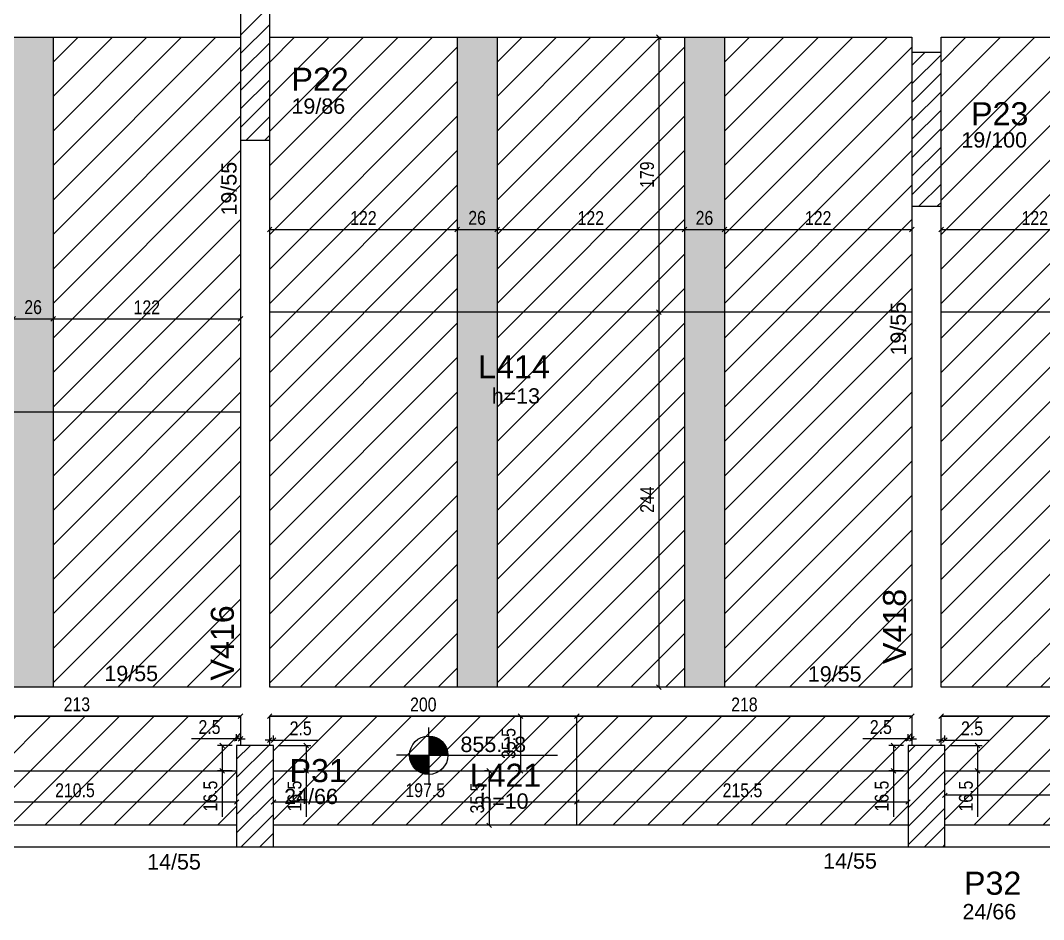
# Model space of a CAD drawing. Header units: millimetres. Extents: x 2358 to 5871, y 1438 to 2637.
# Drawn here: x 4016 to 4682, y 1439 to 2024 of the extents above; entities that cross this region are included whole.
import ezdxf

# ---------------------------------------------------------------- set-up
doc = ezdxf.new("R2010")
doc.units = ezdxf.units.MM
for name, color, linetype in [('3', 3, 'Continuous'), ('4', 4, 'Continuous'), ('7', 7, 'Continuous'), ('9', 9, 'Continuous'), ('Painéis', 200, 'Continuous')]:
    doc.layers.add(name, color=color, linetype=linetype)
doc.layers.add('Hachura', color=251, linetype='Continuous', lineweight=9)
doc.layers.add('REAPROVEITAMENTO', color=251, linetype='Continuous', lineweight=9)
doc.styles.add('COTA TECNICA-50', font='techl___.ttf', dxfattribs={"height": 9})
doc.styles.get("Standard").update_dxf_attribs({"font": 'arial.ttf'})
doc.dimstyles.new('COTA PAINEL-50', dxfattribs={"dimtxt": 9, "dimasz": 3, "dimexe": 3, "dimexo": 3, "dimgap": 3, "dimtad": 1, "dimdec": 1, "dimzin": 12, "dimdsep": 46, "dimtxsty": 'COTA TECNICA-50', "dimblk1": 'OBLIQUE', "dimblk2": 'OBLIQUE', "dimsah": 1, "dimcen": 0.9, "dimclrd": 4, "dimclre": 4, "dimclrt": 240, "dimadec": 1, "dimazin": 3, "dimtfac": 1, "dimtdec": 1, "dimtmove": 0, "dimatfit": 3, "dimfxl": 1, "dimtolj": 1, "dimtzin": 12, "dimarcsym": 0})

# ---------------------------------------------------------------- blocks, each defined once
blk = doc.blocks.new('_Oblique')
at = {"color": 0, "linetype": 'ByBlock', "lineweight": -2}
blk.add_line((-0.5, -0.5), (0.5, 0.5), dxfattribs=at)
blk = doc.blocks.new('*D121')
at = {"layer": 'Defpoints', "color": 0, "transparency": 16777216}
for p in [(4011.48, 1829.76), (4037.48, 1829.76), (4037.48, 1829.76)]:
    blk.add_point(p, dxfattribs=at)
at = {"layer": 'Painéis', "color": 4, "lineweight": -2, "transparency": 16777216}
blk.add_line((4011.48, 1829.76), (4037.48, 1829.76), dxfattribs=at)
at = {"layer": 'Painéis', "color": 4, "lineweight": -2, "transparency": 16777216, "xscale": 3, "yscale": 3, "zscale": 3, "rotation": 180}
blk.add_blockref('_Oblique', (4011.48, 1829.76), dxfattribs=at)
at = {"layer": 'Painéis', "color": 4, "lineweight": -2, "transparency": 16777216, "xscale": 3, "yscale": 3, "zscale": 3}
blk.add_blockref('_Oblique', (4037.48, 1829.76), dxfattribs=at)
at = {"layer": 'Painéis', "color": 240, "transparency": 16777216, "insert": (4024.48, 1837.35), "char_height": 9, "attachment_point": 5, "style": 'COTA TECNICA-50'}
blk.add_mtext('\\A1;26', dxfattribs=at)
blk = doc.blocks.new('*D122')
at = {"layer": 'Defpoints', "color": 0, "transparency": 16777216}
for p in [(4037.48, 1829.76), (4159.47, 1829.76), (4159.47, 1829.76)]:
    blk.add_point(p, dxfattribs=at)
at = {"layer": 'Painéis', "color": 4, "lineweight": -2, "transparency": 16777216}
blk.add_line((4037.48, 1829.76), (4159.47, 1829.76), dxfattribs=at)
at = {"layer": 'Painéis', "color": 4, "lineweight": -2, "transparency": 16777216, "xscale": 3, "yscale": 3, "zscale": 3, "rotation": 180}
blk.add_blockref('_Oblique', (4037.48, 1829.76), dxfattribs=at)
at = {"layer": 'Painéis', "color": 4, "lineweight": -2, "transparency": 16777216, "xscale": 3, "yscale": 3, "zscale": 3}
blk.add_blockref('_Oblique', (4159.47, 1829.76), dxfattribs=at)
at = {"layer": 'Painéis', "color": 240, "transparency": 16777216, "insert": (4098.48, 1837.31), "char_height": 9, "attachment_point": 5, "style": 'COTA TECNICA-50'}
blk.add_mtext('\\A1;122', dxfattribs=at)
blk = doc.blocks.new('*D125')
at = {"layer": 'Defpoints', "color": 0, "transparency": 16777216}
for p in [(4178.47, 1887.87), (4300.48, 1887.87), (4300.48, 1887.87)]:
    blk.add_point(p, dxfattribs=at)
at = {"layer": 'Painéis', "color": 4, "lineweight": -2, "transparency": 16777216}
blk.add_line((4178.47, 1887.87), (4300.48, 1887.87), dxfattribs=at)
at = {"layer": 'Painéis', "color": 4, "lineweight": -2, "transparency": 16777216, "xscale": 3, "yscale": 3, "zscale": 3, "rotation": 180}
blk.add_blockref('_Oblique', (4178.47, 1887.87), dxfattribs=at)
at = {"layer": 'Painéis', "color": 4, "lineweight": -2, "transparency": 16777216, "xscale": 3, "yscale": 3, "zscale": 3}
blk.add_blockref('_Oblique', (4300.48, 1887.87), dxfattribs=at)
at = {"layer": 'Painéis', "color": 240, "transparency": 16777216, "insert": (4239.48, 1895.42), "char_height": 9, "attachment_point": 5, "style": 'COTA TECNICA-50'}
blk.add_mtext('\\A1;122', dxfattribs=at)
blk = doc.blocks.new('*D126')
at = {"layer": 'Defpoints', "color": 0, "transparency": 16777216}
for p in [(4300.48, 1887.87), (4326.48, 1887.87), (4326.48, 1887.87)]:
    blk.add_point(p, dxfattribs=at)
at = {"layer": 'Painéis', "color": 4, "lineweight": -2, "transparency": 16777216}
blk.add_line((4300.48, 1887.87), (4326.48, 1887.87), dxfattribs=at)
at = {"layer": 'Painéis', "color": 4, "lineweight": -2, "transparency": 16777216, "xscale": 3, "yscale": 3, "zscale": 3, "rotation": 180}
blk.add_blockref('_Oblique', (4300.48, 1887.87), dxfattribs=at)
at = {"layer": 'Painéis', "color": 4, "lineweight": -2, "transparency": 16777216, "xscale": 3, "yscale": 3, "zscale": 3}
blk.add_blockref('_Oblique', (4326.48, 1887.87), dxfattribs=at)
at = {"layer": 'Painéis', "color": 240, "transparency": 16777216, "insert": (4313.48, 1895.46), "char_height": 9, "attachment_point": 5, "style": 'COTA TECNICA-50'}
blk.add_mtext('\\A1;26', dxfattribs=at)
blk = doc.blocks.new('*D127')
at = {"layer": 'Defpoints', "color": 0, "transparency": 16777216}
for p in [(4326.48, 1887.87), (4448.48, 1887.87), (4448.48, 1887.87)]:
    blk.add_point(p, dxfattribs=at)
at = {"layer": 'Painéis', "color": 4, "lineweight": -2, "transparency": 16777216}
blk.add_line((4326.48, 1887.87), (4448.48, 1887.87), dxfattribs=at)
at = {"layer": 'Painéis', "color": 4, "lineweight": -2, "transparency": 16777216, "xscale": 3, "yscale": 3, "zscale": 3, "rotation": 180}
blk.add_blockref('_Oblique', (4326.48, 1887.87), dxfattribs=at)
at = {"layer": 'Painéis', "color": 4, "lineweight": -2, "transparency": 16777216, "xscale": 3, "yscale": 3, "zscale": 3}
blk.add_blockref('_Oblique', (4448.48, 1887.87), dxfattribs=at)
at = {"layer": 'Painéis', "color": 240, "transparency": 16777216, "insert": (4387.48, 1895.42), "char_height": 9, "attachment_point": 5, "style": 'COTA TECNICA-50'}
blk.add_mtext('\\A1;122', dxfattribs=at)
blk = doc.blocks.new('*D128')
at = {"layer": 'Defpoints', "color": 0, "transparency": 16777216}
for p in [(4448.48, 1887.87), (4474.48, 1887.87), (4474.48, 1887.87)]:
    blk.add_point(p, dxfattribs=at)
at = {"layer": 'Painéis', "color": 4, "lineweight": -2, "transparency": 16777216}
blk.add_line((4448.48, 1887.87), (4474.48, 1887.87), dxfattribs=at)
at = {"layer": 'Painéis', "color": 4, "lineweight": -2, "transparency": 16777216, "xscale": 3, "yscale": 3, "zscale": 3, "rotation": 180}
blk.add_blockref('_Oblique', (4448.48, 1887.87), dxfattribs=at)
at = {"layer": 'Painéis', "color": 4, "lineweight": -2, "transparency": 16777216, "xscale": 3, "yscale": 3, "zscale": 3}
blk.add_blockref('_Oblique', (4474.48, 1887.87), dxfattribs=at)
at = {"layer": 'Painéis', "color": 240, "transparency": 16777216, "insert": (4461.48, 1895.46), "char_height": 9, "attachment_point": 5, "style": 'COTA TECNICA-50'}
blk.add_mtext('\\A1;26', dxfattribs=at)
blk = doc.blocks.new('*D129')
at = {"layer": 'Defpoints', "color": 0, "transparency": 16777216}
for p in [(4474.48, 1887.87), (4596.47, 1887.87), (4596.47, 1887.87)]:
    blk.add_point(p, dxfattribs=at)
at = {"layer": 'Painéis', "color": 4, "lineweight": -2, "transparency": 16777216}
blk.add_line((4474.48, 1887.87), (4596.47, 1887.87), dxfattribs=at)
at = {"layer": 'Painéis', "color": 4, "lineweight": -2, "transparency": 16777216, "xscale": 3, "yscale": 3, "zscale": 3, "rotation": 180}
blk.add_blockref('_Oblique', (4474.48, 1887.87), dxfattribs=at)
at = {"layer": 'Painéis', "color": 4, "lineweight": -2, "transparency": 16777216, "xscale": 3, "yscale": 3, "zscale": 3}
blk.add_blockref('_Oblique', (4596.47, 1887.87), dxfattribs=at)
at = {"layer": 'Painéis', "color": 240, "transparency": 16777216, "insert": (4535.48, 1895.42), "char_height": 9, "attachment_point": 5, "style": 'COTA TECNICA-50'}
blk.add_mtext('\\A1;122', dxfattribs=at)
blk = doc.blocks.new('*D130')
at = {"layer": 'Defpoints', "color": 0, "transparency": 16777216}
for p in [(4431.73, 2013.12), (4431.73, 1834.12), (4431.73, 1834.12)]:
    blk.add_point(p, dxfattribs=at)
at = {"layer": 'Painéis', "color": 4, "lineweight": -2, "transparency": 16777216}
blk.add_line((4431.73, 2013.12), (4431.73, 1834.12), dxfattribs=at)
at = {"layer": 'Painéis', "color": 4, "lineweight": -2, "transparency": 16777216, "xscale": 3, "yscale": 3, "zscale": 3}
for p, rotation in [((4431.73, 2013.12), 90), ((4431.73, 1834.12), 270)]:
    blk.add_blockref('_Oblique', p, dxfattribs=dict(at, rotation=rotation))
at = {"layer": 'Painéis', "color": 240, "transparency": 16777216, "insert": (4424.14, 1923.62), "char_height": 9, "attachment_point": 5, "rotation": 90, "style": 'COTA TECNICA-50'}
blk.add_mtext('\\A1;179', dxfattribs=at)
blk = doc.blocks.new('*D131')
at = {"layer": 'Defpoints', "color": 0, "transparency": 16777216}
for p in [(4431.73, 1834.12), (4431.73, 1590.12), (4431.73, 1590.12)]:
    blk.add_point(p, dxfattribs=at)
at = {"layer": 'Painéis', "color": 4, "lineweight": -2, "transparency": 16777216}
blk.add_line((4431.73, 1834.12), (4431.73, 1590.12), dxfattribs=at)
at = {"layer": 'Painéis', "color": 4, "lineweight": -2, "transparency": 16777216, "xscale": 3, "yscale": 3, "zscale": 3}
for p, rotation in [((4431.73, 1834.12), 90), ((4431.73, 1590.12), 270)]:
    blk.add_blockref('_Oblique', p, dxfattribs=dict(at, rotation=rotation))
at = {"layer": 'Painéis', "color": 240, "transparency": 16777216, "insert": (4424.16, 1712.12), "char_height": 9, "attachment_point": 5, "rotation": 90, "style": 'COTA TECNICA-50'}
blk.add_mtext('\\A1;244', dxfattribs=at)
blk = doc.blocks.new('*D132')
at = {"layer": 'Defpoints', "color": 0, "transparency": 16777216}
for p in [(4615.47, 1887.87), (4737.48, 1887.87), (4737.48, 1887.87)]:
    blk.add_point(p, dxfattribs=at)
at = {"layer": 'Painéis', "color": 4, "lineweight": -2, "transparency": 16777216}
blk.add_line((4615.47, 1887.87), (4737.48, 1887.87), dxfattribs=at)
at = {"layer": 'Painéis', "color": 4, "lineweight": -2, "transparency": 16777216, "xscale": 3, "yscale": 3, "zscale": 3, "rotation": 180}
blk.add_blockref('_Oblique', (4615.47, 1887.87), dxfattribs=at)
at = {"layer": 'Painéis', "color": 4, "lineweight": -2, "transparency": 16777216, "xscale": 3, "yscale": 3, "zscale": 3}
blk.add_blockref('_Oblique', (4737.48, 1887.87), dxfattribs=at)
at = {"layer": 'Painéis', "color": 240, "transparency": 16777216, "insert": (4676.48, 1895.42), "char_height": 9, "attachment_point": 5, "style": 'COTA TECNICA-50'}
blk.add_mtext('\\A1;122', dxfattribs=at)
blk = doc.blocks.new('*D67')
at = {"layer": 'Defpoints', "color": 0, "transparency": 16777216}
for p in [(3946.47, 1515.28), (3946.47, 1515.28), (4156.97, 1515.28)]:
    blk.add_point(p, dxfattribs=at)
at = {"layer": 'Painéis', "color": 4, "lineweight": -2, "transparency": 16777216}
blk.add_line((4156.97, 1515.28), (3946.47, 1515.28), dxfattribs=at)
at = {"layer": 'Painéis', "color": 4, "lineweight": -2, "transparency": 16777216, "xscale": 3, "yscale": 3, "zscale": 3, "rotation": 180}
blk.add_blockref('_Oblique', (3946.47, 1515.28), dxfattribs=at)
at = {"layer": 'Painéis', "color": 4, "lineweight": -2, "transparency": 16777216, "xscale": 3, "yscale": 3, "zscale": 3}
blk.add_blockref('_Oblique', (4156.97, 1515.28), dxfattribs=at)
at = {"layer": 'Painéis', "color": 240, "transparency": 16777216, "insert": (4051.72, 1522.88), "char_height": 9, "attachment_point": 5, "style": 'COTA TECNICA-50'}
blk.add_mtext('\\A1;210.5', dxfattribs=at)
blk = doc.blocks.new('*D167')
at = {"layer": 'Defpoints', "color": 0, "transparency": 16777216}
for p in [(3946.47, 1571.12), (3946.47, 1571.12), (4159.47, 1571.12)]:
    blk.add_point(p, dxfattribs=at)
at = {"layer": 'Painéis', "color": 4, "lineweight": -2, "transparency": 16777216}
blk.add_line((4159.47, 1571.12), (3946.47, 1571.12), dxfattribs=at)
at = {"layer": 'Painéis', "color": 4, "lineweight": -2, "transparency": 16777216, "xscale": 3, "yscale": 3, "zscale": 3, "rotation": 180}
blk.add_blockref('_Oblique', (3946.47, 1571.12), dxfattribs=at)
at = {"layer": 'Painéis', "color": 4, "lineweight": -2, "transparency": 16777216, "xscale": 3, "yscale": 3, "zscale": 3}
blk.add_blockref('_Oblique', (4159.47, 1571.12), dxfattribs=at)
at = {"layer": 'Painéis', "color": 240, "transparency": 16777216, "insert": (4052.97, 1578.82), "char_height": 9, "attachment_point": 5, "style": 'COTA TECNICA-50'}
blk.add_mtext('\\A1;213', dxfattribs=at)
blk = doc.blocks.new('*D73')
at = {"layer": 'Defpoints', "color": 0, "transparency": 16777216}
for p in [(4156.97, 1556.43), (4156.97, 1552.12), (4159.47, 1552.12)]:
    blk.add_point(p, dxfattribs=at)
at = {"layer": 'Painéis', "color": 4, "lineweight": -2, "transparency": 16777216}
for p, q in [((4156.97, 1555.12), (4156.97, 1559.43)), ((4159.47, 1555.12), (4159.47, 1559.43)), ((4156.97, 1556.43), (4127.62, 1556.43)), ((4159.47, 1556.43), (4156.97, 1556.43)), ((4159.47, 1556.43), (4162.47, 1556.43))]:
    blk.add_line(p, q, dxfattribs=at)
at = {"layer": 'Painéis', "color": 4, "lineweight": -2, "transparency": 16777216, "xscale": 3, "yscale": 3, "zscale": 3}
blk.add_blockref('_Oblique', (4156.97, 1556.43), dxfattribs=at)
at = {"layer": 'Painéis', "color": 4, "lineweight": -2, "transparency": 16777216, "xscale": 3, "yscale": 3, "zscale": 3, "rotation": 180}
blk.add_blockref('_Oblique', (4159.47, 1556.43), dxfattribs=at)
at = {"layer": 'Painéis', "color": 240, "transparency": 16777216, "insert": (4139.29, 1564.02), "char_height": 9, "attachment_point": 5, "style": 'COTA TECNICA-50'}
blk.add_mtext('\\A1;2.5', dxfattribs=at)
blk = doc.blocks.new('*D169')
at = {"layer": 'Defpoints', "color": 0, "transparency": 16777216}
for p in [(4156.97, 1552.12), (4147.5, 1535.62), (4156.97, 1535.62)]:
    blk.add_point(p, dxfattribs=at)
at = {"layer": 'Painéis', "color": 4, "lineweight": -2, "transparency": 16777216}
for p, q in [((4153.97, 1552.12), (4144.5, 1552.12)), ((4147.5, 1552.12), (4147.5, 1535.62)), ((4153.97, 1535.62), (4144.5, 1535.62)), ((4147.5, 1535.62), (4147.5, 1505.65))]:
    blk.add_line(p, q, dxfattribs=at)
at = {"layer": 'Painéis', "color": 4, "lineweight": -2, "transparency": 16777216, "xscale": 3, "yscale": 3, "zscale": 3}
for p, rotation in [((4147.5, 1552.12), 90), ((4147.5, 1535.62), 270)]:
    blk.add_blockref('_Oblique', p, dxfattribs=dict(at, rotation=rotation))
at = {"layer": 'Painéis', "color": 240, "transparency": 16777216, "insert": (4139.9, 1519.13), "char_height": 9, "attachment_point": 5, "rotation": 90, "style": 'COTA TECNICA-50'}
blk.add_mtext('\\A1;16.5', dxfattribs=at)
blk = doc.blocks.new('*D74')
at = {"layer": 'Defpoints', "color": 0, "transparency": 16777216}
for p in [(4378.47, 1515.28), (4378.47, 1515.28), (4593.97, 1515.28)]:
    blk.add_point(p, dxfattribs=at)
at = {"layer": 'Painéis', "color": 4, "lineweight": -2, "transparency": 16777216}
blk.add_line((4593.97, 1515.28), (4378.47, 1515.28), dxfattribs=at)
at = {"layer": 'Painéis', "color": 4, "lineweight": -2, "transparency": 16777216, "xscale": 3, "yscale": 3, "zscale": 3, "rotation": 180}
blk.add_blockref('_Oblique', (4378.47, 1515.28), dxfattribs=at)
at = {"layer": 'Painéis', "color": 4, "lineweight": -2, "transparency": 16777216, "xscale": 3, "yscale": 3, "zscale": 3}
blk.add_blockref('_Oblique', (4593.97, 1515.28), dxfattribs=at)
at = {"layer": 'Painéis', "color": 240, "transparency": 16777216, "insert": (4486.22, 1522.88), "char_height": 9, "attachment_point": 5, "style": 'COTA TECNICA-50'}
blk.add_mtext('\\A1;215.5', dxfattribs=at)
blk = doc.blocks.new('*D75')
at = {"layer": 'Defpoints', "color": 0, "transparency": 16777216}
for p in [(4180.97, 1515.28), (4180.97, 1515.28), (4378.47, 1515.28)]:
    blk.add_point(p, dxfattribs=at)
at = {"layer": 'Painéis', "color": 4, "lineweight": -2, "transparency": 16777216}
blk.add_line((4378.47, 1515.28), (4180.97, 1515.28), dxfattribs=at)
at = {"layer": 'Painéis', "color": 4, "lineweight": -2, "transparency": 16777216, "xscale": 3, "yscale": 3, "zscale": 3, "rotation": 180}
blk.add_blockref('_Oblique', (4180.97, 1515.28), dxfattribs=at)
at = {"layer": 'Painéis', "color": 4, "lineweight": -2, "transparency": 16777216, "xscale": 3, "yscale": 3, "zscale": 3}
blk.add_blockref('_Oblique', (4378.47, 1515.28), dxfattribs=at)
at = {"layer": 'Painéis', "color": 240, "transparency": 16777216, "insert": (4279.72, 1522.9), "char_height": 9, "attachment_point": 5, "style": 'COTA TECNICA-50'}
blk.add_mtext('\\A1;197.5', dxfattribs=at)
blk = doc.blocks.new('*D76')
at = {"layer": 'Defpoints', "color": 0, "transparency": 16777216}
for p in [(4342.44, 1571.12), (4341.69, 1535.62), (4342.44, 1535.62)]:
    blk.add_point(p, dxfattribs=at)
at = {"layer": 'Painéis', "color": 4, "lineweight": -2, "transparency": 16777216}
for p, q in [((4339.44, 1571.12), (4338.69, 1571.12)), ((4341.69, 1571.12), (4341.69, 1535.62)), ((4339.44, 1535.62), (4338.69, 1535.62))]:
    blk.add_line(p, q, dxfattribs=at)
at = {"layer": 'Painéis', "color": 4, "lineweight": -2, "transparency": 16777216, "xscale": 3, "yscale": 3, "zscale": 3}
for p, rotation in [((4341.69, 1571.12), 90), ((4341.69, 1535.62), 270)]:
    blk.add_blockref('_Oblique', p, dxfattribs=dict(at, rotation=rotation))
at = {"layer": 'Painéis', "color": 240, "transparency": 16777216, "insert": (4333.99, 1553.37), "char_height": 9, "attachment_point": 5, "rotation": 90, "style": 'COTA TECNICA-50'}
blk.add_mtext('\\A1;35.5', dxfattribs=at)
blk = doc.blocks.new('*D77')
at = {"layer": 'Defpoints', "color": 0, "transparency": 16777216}
for p in [(4323.2, 1535.62), (4321.31, 1500.12), (4323.2, 1500.12)]:
    blk.add_point(p, dxfattribs=at)
at = {"layer": 'Painéis', "color": 4, "lineweight": -2, "transparency": 16777216}
for p, q in [((4320.2, 1535.62), (4318.31, 1535.62)), ((4321.31, 1535.62), (4321.31, 1500.12)), ((4320.2, 1500.12), (4318.31, 1500.12))]:
    blk.add_line(p, q, dxfattribs=at)
at = {"layer": 'Painéis', "color": 4, "lineweight": -2, "transparency": 16777216, "xscale": 3, "yscale": 3, "zscale": 3}
for p, rotation in [((4321.31, 1535.62), 90), ((4321.31, 1500.12), 270)]:
    blk.add_blockref('_Oblique', p, dxfattribs=dict(at, rotation=rotation))
at = {"layer": 'Painéis', "color": 240, "transparency": 16777216, "insert": (4313.62, 1517.87), "char_height": 9, "attachment_point": 5, "rotation": 90, "style": 'COTA TECNICA-50'}
blk.add_mtext('\\A1;35.5', dxfattribs=at)
blk = doc.blocks.new('*D170')
at = {"layer": 'Defpoints', "color": 0, "transparency": 16777216}
for p in [(4378.47, 1571.12), (4378.47, 1571.12), (4596.47, 1571.12)]:
    blk.add_point(p, dxfattribs=at)
at = {"layer": 'Painéis', "color": 4, "lineweight": -2, "transparency": 16777216}
blk.add_line((4596.47, 1571.12), (4378.47, 1571.12), dxfattribs=at)
at = {"layer": 'Painéis', "color": 4, "lineweight": -2, "transparency": 16777216, "xscale": 3, "yscale": 3, "zscale": 3, "rotation": 180}
blk.add_blockref('_Oblique', (4378.47, 1571.12), dxfattribs=at)
at = {"layer": 'Painéis', "color": 4, "lineweight": -2, "transparency": 16777216, "xscale": 3, "yscale": 3, "zscale": 3}
blk.add_blockref('_Oblique', (4596.47, 1571.12), dxfattribs=at)
at = {"layer": 'Painéis', "color": 240, "transparency": 16777216, "insert": (4487.47, 1578.71), "char_height": 9, "attachment_point": 5, "style": 'COTA TECNICA-50'}
blk.add_mtext('\\A1;218', dxfattribs=at)
blk = doc.blocks.new('*D78')
at = {"layer": 'Defpoints', "color": 0, "transparency": 16777216}
for p in [(4178.47, 1571.12), (4178.47, 1571.12), (4378.47, 1571.12)]:
    blk.add_point(p, dxfattribs=at)
at = {"layer": 'Painéis', "color": 4, "lineweight": -2, "transparency": 16777216}
blk.add_line((4378.47, 1571.12), (4178.47, 1571.12), dxfattribs=at)
at = {"layer": 'Painéis', "color": 4, "lineweight": -2, "transparency": 16777216, "xscale": 3, "yscale": 3, "zscale": 3, "rotation": 180}
blk.add_blockref('_Oblique', (4178.47, 1571.12), dxfattribs=at)
at = {"layer": 'Painéis', "color": 4, "lineweight": -2, "transparency": 16777216, "xscale": 3, "yscale": 3, "zscale": 3}
blk.add_blockref('_Oblique', (4378.47, 1571.12), dxfattribs=at)
at = {"layer": 'Painéis', "color": 240, "transparency": 16777216, "insert": (4278.47, 1578.71), "char_height": 9, "attachment_point": 5, "style": 'COTA TECNICA-50'}
blk.add_mtext('\\A1;200', dxfattribs=at)
blk = doc.blocks.new('*D79')
at = {"layer": 'Defpoints', "color": 0, "transparency": 16777216}
for p in [(4178.47, 1552.12), (4180.97, 1555.6), (4180.97, 1552.12)]:
    blk.add_point(p, dxfattribs=at)
at = {"layer": 'Painéis', "color": 4, "lineweight": -2, "transparency": 16777216}
for p, q in [((4178.47, 1555.12), (4178.47, 1558.6)), ((4180.97, 1555.12), (4180.97, 1558.6)), ((4178.47, 1555.6), (4175.47, 1555.6)), ((4178.47, 1555.6), (4180.97, 1555.6)), ((4180.97, 1555.6), (4210.33, 1555.6))]:
    blk.add_line(p, q, dxfattribs=at)
at = {"layer": 'Painéis', "color": 4, "lineweight": -2, "transparency": 16777216, "xscale": 3, "yscale": 3, "zscale": 3}
blk.add_blockref('_Oblique', (4178.47, 1555.6), dxfattribs=at)
at = {"layer": 'Painéis', "color": 4, "lineweight": -2, "transparency": 16777216, "xscale": 3, "yscale": 3, "zscale": 3, "rotation": 180}
blk.add_blockref('_Oblique', (4180.97, 1555.6), dxfattribs=at)
at = {"layer": 'Painéis', "color": 240, "transparency": 16777216, "insert": (4198.65, 1563.2), "char_height": 9, "attachment_point": 5, "style": 'COTA TECNICA-50'}
blk.add_mtext('\\A1;2.5', dxfattribs=at)
blk = doc.blocks.new('*D171')
at = {"layer": 'Defpoints', "color": 0, "transparency": 16777216}
for p in [(4180.97, 1552.12), (4180.97, 1535.62), (4202.28, 1535.62)]:
    blk.add_point(p, dxfattribs=at)
at = {"layer": 'Painéis', "color": 4, "lineweight": -2, "transparency": 16777216}
for p, q in [((4183.97, 1552.12), (4205.28, 1552.12)), ((4202.28, 1552.12), (4202.28, 1535.62)), ((4183.97, 1535.62), (4205.28, 1535.62)), ((4202.28, 1535.62), (4202.28, 1505.65))]:
    blk.add_line(p, q, dxfattribs=at)
at = {"layer": 'Painéis', "color": 4, "lineweight": -2, "transparency": 16777216, "xscale": 3, "yscale": 3, "zscale": 3}
for p, rotation in [((4202.28, 1552.12), 90), ((4202.28, 1535.62), 270)]:
    blk.add_blockref('_Oblique', p, dxfattribs=dict(at, rotation=rotation))
at = {"layer": 'Painéis', "color": 240, "transparency": 16777216, "insert": (4194.68, 1519.13), "char_height": 9, "attachment_point": 5, "rotation": 90, "style": 'COTA TECNICA-50'}
blk.add_mtext('\\A1;16.5', dxfattribs=at)
blk = doc.blocks.new('*D80')
at = {"layer": 'Defpoints', "color": 0, "transparency": 16777216}
for p in [(4593.97, 1556.43), (4593.97, 1552.12), (4596.47, 1552.12)]:
    blk.add_point(p, dxfattribs=at)
at = {"layer": 'Painéis', "color": 4, "lineweight": -2, "transparency": 16777216}
for p, q in [((4593.97, 1555.12), (4593.97, 1559.43)), ((4596.47, 1555.12), (4596.47, 1559.43)), ((4593.97, 1556.43), (4564.62, 1556.43)), ((4596.47, 1556.43), (4593.97, 1556.43)), ((4596.47, 1556.43), (4599.47, 1556.43))]:
    blk.add_line(p, q, dxfattribs=at)
at = {"layer": 'Painéis', "color": 4, "lineweight": -2, "transparency": 16777216, "xscale": 3, "yscale": 3, "zscale": 3}
blk.add_blockref('_Oblique', (4593.97, 1556.43), dxfattribs=at)
at = {"layer": 'Painéis', "color": 4, "lineweight": -2, "transparency": 16777216, "xscale": 3, "yscale": 3, "zscale": 3, "rotation": 180}
blk.add_blockref('_Oblique', (4596.47, 1556.43), dxfattribs=at)
at = {"layer": 'Painéis', "color": 240, "transparency": 16777216, "insert": (4576.29, 1564.02), "char_height": 9, "attachment_point": 5, "style": 'COTA TECNICA-50'}
blk.add_mtext('\\A1;2.5', dxfattribs=at)
blk = doc.blocks.new('*D172')
at = {"layer": 'Defpoints', "color": 0, "transparency": 16777216}
for p in [(4593.97, 1552.12), (4584.5, 1535.62), (4593.97, 1535.62)]:
    blk.add_point(p, dxfattribs=at)
at = {"layer": 'Painéis', "color": 4, "lineweight": -2, "transparency": 16777216}
for p, q in [((4590.97, 1552.12), (4581.5, 1552.12)), ((4584.5, 1552.12), (4584.5, 1535.62)), ((4590.97, 1535.62), (4581.5, 1535.62)), ((4584.5, 1535.62), (4584.5, 1505.65))]:
    blk.add_line(p, q, dxfattribs=at)
at = {"layer": 'Painéis', "color": 4, "lineweight": -2, "transparency": 16777216, "xscale": 3, "yscale": 3, "zscale": 3}
for p, rotation in [((4584.5, 1552.12), 90), ((4584.5, 1535.62), 270)]:
    blk.add_blockref('_Oblique', p, dxfattribs=dict(at, rotation=rotation))
at = {"layer": 'Painéis', "color": 240, "transparency": 16777216, "insert": (4576.9, 1519.13), "char_height": 9, "attachment_point": 5, "rotation": 90, "style": 'COTA TECNICA-50'}
blk.add_mtext('\\A1;16.5', dxfattribs=at)
blk = doc.blocks.new('*D82')
at = {"layer": 'Defpoints', "color": 0, "transparency": 16777216}
for p in [(4617.97, 1519.64), (4617.97, 1519.64), (4789.47, 1519.64)]:
    blk.add_point(p, dxfattribs=at)
at = {"layer": 'Painéis', "color": 4, "lineweight": -2, "transparency": 16777216}
blk.add_line((4789.47, 1519.64), (4617.97, 1519.64), dxfattribs=at)
at = {"layer": 'Painéis', "color": 4, "lineweight": -2, "transparency": 16777216, "xscale": 3, "yscale": 3, "zscale": 3, "rotation": 180}
blk.add_blockref('_Oblique', (4617.97, 1519.64), dxfattribs=at)
at = {"layer": 'Painéis', "color": 4, "lineweight": -2, "transparency": 16777216, "xscale": 3, "yscale": 3, "zscale": 3}
blk.add_blockref('_Oblique', (4789.47, 1519.64), dxfattribs=at)
at = {"layer": 'Painéis', "color": 240, "transparency": 16777216, "insert": (4703.72, 1527.24), "char_height": 9, "attachment_point": 5, "style": 'COTA TECNICA-50'}
blk.add_mtext('\\A1;171.5', dxfattribs=at)
blk = doc.blocks.new('*D85')
at = {"layer": 'Defpoints', "color": 0, "transparency": 16777216}
for p in [(4615.47, 1571.12), (4615.47, 1571.12), (4789.47, 1571.12)]:
    blk.add_point(p, dxfattribs=at)
at = {"layer": 'Painéis', "color": 4, "lineweight": -2, "transparency": 16777216}
blk.add_line((4789.47, 1571.12), (4615.47, 1571.12), dxfattribs=at)
at = {"layer": 'Painéis', "color": 4, "lineweight": -2, "transparency": 16777216, "xscale": 3, "yscale": 3, "zscale": 3, "rotation": 180}
blk.add_blockref('_Oblique', (4615.47, 1571.12), dxfattribs=at)
at = {"layer": 'Painéis', "color": 4, "lineweight": -2, "transparency": 16777216, "xscale": 3, "yscale": 3, "zscale": 3}
blk.add_blockref('_Oblique', (4789.47, 1571.12), dxfattribs=at)
at = {"layer": 'Painéis', "color": 240, "transparency": 16777216, "insert": (4702.47, 1578.69), "char_height": 9, "attachment_point": 5, "style": 'COTA TECNICA-50'}
blk.add_mtext('\\A1;174', dxfattribs=at)
blk = doc.blocks.new('*D86')
at = {"layer": 'Defpoints', "color": 0, "transparency": 16777216}
for p in [(4615.47, 1552.12), (4617.97, 1555.6), (4617.97, 1552.12)]:
    blk.add_point(p, dxfattribs=at)
at = {"layer": 'Painéis', "color": 4, "lineweight": -2, "transparency": 16777216}
for p, q in [((4615.47, 1555.12), (4615.47, 1558.6)), ((4617.97, 1555.12), (4617.97, 1558.6)), ((4615.47, 1555.6), (4612.47, 1555.6)), ((4615.47, 1555.6), (4617.97, 1555.6)), ((4617.97, 1555.6), (4647.33, 1555.6))]:
    blk.add_line(p, q, dxfattribs=at)
at = {"layer": 'Painéis', "color": 4, "lineweight": -2, "transparency": 16777216, "xscale": 3, "yscale": 3, "zscale": 3}
blk.add_blockref('_Oblique', (4615.47, 1555.6), dxfattribs=at)
at = {"layer": 'Painéis', "color": 4, "lineweight": -2, "transparency": 16777216, "xscale": 3, "yscale": 3, "zscale": 3, "rotation": 180}
blk.add_blockref('_Oblique', (4617.97, 1555.6), dxfattribs=at)
at = {"layer": 'Painéis', "color": 240, "transparency": 16777216, "insert": (4635.65, 1563.2), "char_height": 9, "attachment_point": 5, "style": 'COTA TECNICA-50'}
blk.add_mtext('\\A1;2.5', dxfattribs=at)
blk = doc.blocks.new('*D174')
at = {"layer": 'Defpoints', "color": 0, "transparency": 16777216}
for p in [(4617.97, 1552.12), (4617.97, 1535.62), (4639.28, 1535.62)]:
    blk.add_point(p, dxfattribs=at)
at = {"layer": 'Painéis', "color": 4, "lineweight": -2, "transparency": 16777216}
for p, q in [((4620.97, 1552.12), (4642.28, 1552.12)), ((4639.28, 1552.12), (4639.28, 1535.62)), ((4620.97, 1535.62), (4642.28, 1535.62)), ((4639.28, 1535.62), (4639.28, 1505.65))]:
    blk.add_line(p, q, dxfattribs=at)
at = {"layer": 'Painéis', "color": 4, "lineweight": -2, "transparency": 16777216, "xscale": 3, "yscale": 3, "zscale": 3}
for p, rotation in [((4639.28, 1552.12), 90), ((4639.28, 1535.62), 270)]:
    blk.add_blockref('_Oblique', p, dxfattribs=dict(at, rotation=rotation))
at = {"layer": 'Painéis', "color": 240, "transparency": 16777216, "insert": (4631.68, 1519.13), "char_height": 9, "attachment_point": 5, "rotation": 90, "style": 'COTA TECNICA-50'}
blk.add_mtext('\\A1;16.5', dxfattribs=at)

msp = doc.modelspace()

# ---------------------------------------------------------------- hatches: boundary and pattern name
at = {"layer": 'Hachura', "linetype": 'ByBlock'}
h = msp.add_hatch(color=256, dxfattribs=at)
h.dxf.hatch_style = 1
h.paths.add_polyline_path([(4011.48, 1590.12), (4037.48, 1590.12), (4037.48, 2013.12), (4011.48, 2013.12)])
h = msp.add_hatch(color=256, dxfattribs=at)
h.dxf.hatch_style = 1
h.paths.add_polyline_path([(4300.48, 1590.12), (4326.48, 1590.12), (4326.48, 2013.12), (4300.48, 2013.12)])
h = msp.add_hatch(color=256, dxfattribs=at)
h.dxf.hatch_style = 1
h.paths.add_polyline_path([(4448.48, 1590.12), (4474.48, 1590.12), (4474.48, 2013.12), (4448.48, 2013.12)])
at = {"layer": 'REAPROVEITAMENTO', "linetype": 'ByBlock'}
h = msp.add_hatch(dxfattribs=at)
h.set_pattern_fill('ANSI31', color=256, scale=5, style=2)
h.set_pattern_definition([(45, (-2500.278, -162.997), (-11.22532, 11.22532), [])])
h.paths.add_polyline_path([(4159.48, 1590.12), (4037.48, 1590.12), (4037.48, 2013.12), (4159.48, 2013.12)])
h = msp.add_hatch(dxfattribs=at)
h.set_pattern_fill('ANSI31', color=256, scale=5, style=2)
h.set_pattern_definition([(45, (-2359.287, -162.997), (-11.22532, 11.22532), [])])
h.paths.add_polyline_path([(4300.47, 1590.12), (4178.47, 1590.12), (4178.47, 2013.12), (4300.47, 2013.12)])
h = msp.add_hatch(dxfattribs=at)
h.set_pattern_fill('ANSI31', color=256, scale=5, style=2)
h.set_pattern_definition([(45, (-2211.278, -162.997), (-11.22532, 11.22532), [])])
h.paths.add_polyline_path([(4448.48, 1590.12), (4326.48, 1590.12), (4326.48, 2013.12), (4448.48, 2013.12)])
h = msp.add_hatch(dxfattribs=at)
h.set_pattern_fill('ANSI31', color=256, scale=5, style=2)
h.set_pattern_definition([(45, (-2063.278, -162.997), (-11.22532, 11.22532), [])])
h.paths.add_polyline_path([(4596.48, 1590.12), (4474.48, 1590.12), (4474.48, 2013.12), (4596.48, 2013.12)])
h = msp.add_hatch(dxfattribs=at)
h.set_pattern_fill('ANSI31', color=256, scale=5, style=2)
h.set_pattern_definition([(45, (-1922.287, -162.997), (-11.22532, 11.22532), [])])
h.paths.add_polyline_path([(4737.47, 1590.12), (4615.47, 1590.12), (4615.47, 2013.12), (4737.47, 2013.12)])
h = msp.add_hatch(dxfattribs=at)
h.set_pattern_fill('ANSI31', color=256, scale=5, style=2)
h.set_pattern_definition([(45, (-2675.287, -604.997), (-11.22532, 11.22532), [])])
h.paths.add_polyline_path([(4159.28, 1552.12), (4156.78, 1552.12), (4156.97, 1500.12), (3743.97, 1500.12), (3743.97, 1571.12), (4159.47, 1571.12)])
h = msp.add_hatch(dxfattribs=at)
h.set_pattern_fill('ANSI31', color=256, scale=5, style=2)
h.set_pattern_definition([(45, (-2238.287, -604.997), (-11.22532, 11.22532), [])])
h.paths.add_polyline_path([(4596.28, 1552.12), (4593.78, 1552.12), (4593.97, 1500.12), (4180.97, 1500.12), (4180.97, 1571.12), (4596.47, 1571.12)])
h = msp.add_hatch(dxfattribs=at)
h.set_pattern_fill('ANSI31', color=256, scale=5, style=2)
h.set_pattern_definition([(45, (-1801.287, -604.997), (-11.22532, 11.22532), [])])
h.paths.add_polyline_path([(5033.47, 1500.12), (5033.47, 1571.12), (4617.97, 1571.12), (4617.97, 1500.12)])

# ---------------------------------------------------------------- linework, layer by layer
at = {"layer": '3', "linetype": 'Continuous'}
for p, q in [((4159.47, 2014.52), (4177.07, 2032.12)), ((4159.47, 2002.5), (4178.47, 2021.5)), ((4159.47, 1990.48), (4178.47, 2009.48)), ((4596.47, 1994.73), (4604.86, 2003.12)), ((4596.47, 1982.71), (4615.47, 2001.71)), ((4159.47, 1978.46), (4178.47, 1997.46)), ((4159.47, 1966.44), (4178.47, 1985.44)), ((4596.47, 1970.69), (4615.47, 1989.69)), ((4159.47, 1954.42), (4178.47, 1973.42)), ((4596.47, 1958.67), (4615.47, 1977.67)), ((4596.47, 1946.65), (4615.47, 1965.65)), ((4163.2, 1946.12), (4178.47, 1961.4)), ((4596.47, 1934.63), (4615.47, 1953.63)), ((4175.22, 1946.12), (4178.47, 1949.38)), ((4596.47, 1922.61), (4615.47, 1941.61)), ((4596.47, 1910.58), (4615.47, 1929.58)), ((4601.03, 1903.12), (4615.47, 1917.56)), ((4613.05, 1903.12), (4615.47, 1905.54)), ((4282, 1558.25), (4282, 1563.76)), ((4156.97, 1531.19), (4177.9, 1552.12)), ((4156.97, 1543.21), (4165.88, 1552.12)), ((4282, 1558.25), (4282, 1533.25)), ((4282, 1557.64), (4285.85, 1557.64)), ((4282, 1556.85), (4287.75, 1556.85)), ((4282, 1556.06), (4289.07, 1556.06)), ((4282, 1555.27), (4290.1, 1555.27)), ((4282, 1554.47), (4290.95, 1554.47)), ((4282, 1553.68), (4291.66, 1553.68)), ((4282, 1552.89), (4292.26, 1552.89)), ((4282, 1552.09), (4292.77, 1552.09)), ((4593.97, 1535.44), (4610.65, 1552.12)), ((4593.97, 1547.46), (4598.63, 1552.12)), ((4269.5, 1545.75), (4261.07, 1545.75)), ((4269.5, 1545.75), (4294.5, 1545.75)), ((4282, 1551.3), (4293.2, 1551.3)), ((4282, 1550.51), (4293.56, 1550.51)), ((4282, 1549.72), (4293.85, 1549.72)), ((4282, 1548.92), (4294.09, 1548.92)), ((4282, 1548.13), (4294.27, 1548.13)), ((4282, 1547.34), (4294.4, 1547.34)), ((4282, 1546.54), (4294.5, 1546.54)), ((4294.5, 1545.75), (4365.92, 1545.75)), ((4593.97, 1523.42), (4617.97, 1547.42)), ((4156.97, 1519.17), (4180.97, 1543.17)), ((4282, 1544.96), (4269.5, 1544.96)), ((4282, 1544.17), (4269.6, 1544.17)), ((4282, 1543.37), (4269.73, 1543.37)), ((4282, 1542.58), (4269.91, 1542.58)), ((4282, 1541.79), (4270.14, 1541.79)), ((4282, 1540.99), (4270.44, 1540.99)), ((4282, 1540.2), (4270.8, 1540.2)), ((4282, 1539.41), (4271.23, 1539.41)), ((4282, 1538.62), (4271.73, 1538.62)), ((4282, 1537.82), (4272.33, 1537.82)), ((4282, 1537.03), (4273.04, 1537.03)), ((4282, 1536.24), (4273.89, 1536.24)), ((4282, 1535.44), (4274.92, 1535.44)), ((4282, 1534.65), (4276.25, 1534.65)), ((4282, 1533.86), (4278.15, 1533.86)), ((4282, 1533.25), (4282, 1526.38)), ((4593.97, 1511.4), (4617.97, 1535.4)), ((4156.97, 1507.15), (4180.97, 1531.15)), ((4156.97, 1495.13), (4180.97, 1519.13)), ((4593.97, 1499.38), (4617.97, 1523.38)), ((4159.99, 1486.12), (4180.97, 1507.11)), ((4593.97, 1487.36), (4617.97, 1511.36)), ((4604.76, 1486.12), (4617.97, 1499.34)), ((4172.01, 1486.12), (4180.97, 1495.08)), ((4616.78, 1486.12), (4617.97, 1487.31))]:
    msp.add_line(p, q, dxfattribs=at)
for points in [[(3741.47, 2013.12), (4159.47, 2013.12)], [(4178.47, 2013.12), (4596.47, 2013.12)], [(4596.47, 2013.12), (4596.47, 2003.12)], [(4615.47, 2013.12), (5033.47, 2013.12)], [(4615.47, 2003.12), (4615.47, 2013.12)], [(4159.47, 1946.12), (4159.47, 1590.12)], [(4178.47, 1590.12), (4178.47, 1946.12)], [(4596.47, 1903.12), (4596.47, 1590.12)], [(4615.47, 1590.12), (4615.47, 1903.12)], [(4159.47, 1590.12), (3741.47, 1590.12)], [(4596.47, 1590.12), (4178.47, 1590.12)], [(5033.47, 1590.12), (4615.47, 1590.12)], [(3741.47, 1571.12), (4159.47, 1571.12)], [(4159.47, 1571.12), (4159.47, 1552.12)], [(4178.47, 1571.12), (4596.47, 1571.12)], [(4178.47, 1552.12), (4178.47, 1571.12)], [(4596.47, 1571.12), (4596.47, 1552.12)], [(4615.47, 1571.12), (5033.47, 1571.12)], [(4615.47, 1552.12), (4615.47, 1571.12)], [(4156.97, 1500.12), (3743.97, 1500.12)], [(4593.97, 1500.12), (4180.97, 1500.12)], [(5033.47, 1500.12), (4617.97, 1500.12)], [(3743.97, 1486.12), (4156.97, 1486.12)], [(4180.97, 1486.12), (4593.97, 1486.12)], [(4617.97, 1486.12), (5033.47, 1486.12)]]:
    msp.add_lwpolyline(points, dxfattribs=at)
msp.add_circle((4282, 1545.75), 12.5, dxfattribs=at)
at = {"layer": '7', "linetype": 'Continuous'}
for points in [[(4159.47, 1946.12), (4178.47, 1946.12), (4178.47, 2032.12), (4159.47, 2032.12), (4159.47, 1946.12)], [(4596.47, 1903.12), (4615.47, 1903.12), (4615.47, 2003.12), (4596.47, 2003.12), (4596.47, 1903.12)], [(4156.97, 1486.12), (4180.97, 1486.12), (4180.97, 1552.12), (4156.97, 1552.12), (4156.97, 1486.12)], [(4593.97, 1486.12), (4617.97, 1486.12), (4617.97, 1552.12), (4593.97, 1552.12), (4593.97, 1486.12)]]:
    msp.add_lwpolyline(points, dxfattribs=at)
at = {"layer": '9', "linetype": 'Continuous'}
for points in [[(4159.47, 1813.12), (4159.47, 1813.12), (4159.47, 2013.12)], [(4178.47, 1813.12), (4178.47, 1813.12), (4178.47, 2013.12)]]:
    msp.add_solid(points, dxfattribs=at)
at = {"layer": 'Painéis'}
for p, q in [((4037.48, 2013.12), (4037.48, 1590.12)), ((4300.48, 2013.12), (4300.48, 1590.12)), ((4326.48, 2013.12), (4326.48, 1590.12)), ((4448.48, 2013.12), (4448.48, 1590.12)), ((4474.48, 2013.12), (4474.48, 1590.12)), ((4596.38, 1834.12), (4178.38, 1834.12)), ((5033.38, 1834.12), (4615.38, 1834.12)), ((4159.38, 1769.12), (3741.38, 1769.12)), ((4378.47, 1500.12), (4378.47, 1571.12)), ((3743.97, 1535.62), (4156.97, 1535.62)), ((4180.97, 1535.62), (4593.97, 1535.62)), ((4617.97, 1535.62), (5033.47, 1535.62))]:
    msp.add_line(p, q, dxfattribs=at)

# ---------------------------------------------------------------- texts
at = {"layer": '3', "linetype": 'Continuous'}
for s, p in [('19/86', (4192.66, 1963.25)), ('19/100', (4628.71, 1941.29)), ('h=13', (4322.99, 1774.62)), ('19/55', (4070.87, 1593.98)), ('19/55', (4528.76, 1593.69)), ('855.18', (4302.66, 1547.82)), ('24/66', (4187.92, 1513.93)), ('h=10', (4315.5, 1510.92)), ('14/55', (4098.71, 1471.35)), ('14/55', (4538.74, 1471.91)), ('24/66', (4629.43, 1438.93))]:
    msp.add_text(s, height=10, dxfattribs=at).set_placement(p)
for p in [(4156.93, 1897.03), (4592.63, 1805.92)]:
    msp.add_text('19/55', height=10, rotation=90, dxfattribs=at).set_placement(p)
at = {"layer": '4', "linetype": 'Continuous'}
for s, p in [('P22', (4192.66, 1978.25)), ('P23', (4635.04, 1955.82)), ('L414', (4314.19, 1791.07)), ('P31', (4191.39, 1528.24)), ('L421', (4308.65, 1525.21)), ('P32', (4630.44, 1454.95))]:
    msp.add_text(s, height=15, dxfattribs=at).set_placement(p)
for s, p in [('V418', (4592.72, 1605.12)), ('V416', (4155.16, 1594.38))]:
    msp.add_text(s, height=15, rotation=90, dxfattribs=at).set_placement(p)

# ---------------------------------------------------------------- dimensions: what is measured, and where the dimension line sits
at = {"layer": 'Painéis'}
for base, p1, p2, angle, picture, middle in [((4431.73, 1834.12), (4431.73, 2013.12), (4431.73, 1834.12), 90, '*D130', (4424.14, 1923.62)), ((4431.73, 1590.12), (4431.73, 1834.12), (4431.73, 1590.12), 90, '*D131', (4424.16, 1712.12)), ((3946.47, 1571.12), (4159.47, 1571.12), (3946.47, 1571.12), 180, '*D167', (4052.97, 1578.82)), ((4178.47, 1571.12), (4378.47, 1571.12), (4178.47, 1571.12), 180, '*D78', (4278.47, 1578.71)), ((4378.47, 1571.12), (4596.47, 1571.12), (4378.47, 1571.12), 180, '*D170', (4487.47, 1578.71)), ((4615.47, 1571.12), (4789.47, 1571.12), (4615.47, 1571.12), 180, '*D85', (4702.47, 1578.69)), ((4341.69, 1535.62), (4342.44, 1571.12), (4342.44, 1535.62), 270, '*D76', (4333.99, 1553.37)), ((4180.97, 1555.6), (4178.47, 1552.12), (4180.97, 1552.12), 180, '*D79', (4198.65, 1563.2)), ((4617.97, 1555.6), (4615.47, 1552.12), (4617.97, 1552.12), 180, '*D86', (4635.65, 1563.2)), ((4147.5, 1535.62), (4156.97, 1552.12), (4156.97, 1535.62), 90, '*D169', (4139.9, 1519.13)), ((4202.28, 1535.62), (4180.97, 1552.12), (4180.97, 1535.62), 90, '*D171', (4194.68, 1519.13)), ((4584.5, 1535.62), (4593.97, 1552.12), (4593.97, 1535.62), 90, '*D172', (4576.9, 1519.13)), ((4639.28, 1535.62), (4617.97, 1552.12), (4617.97, 1535.62), 90, '*D174', (4631.68, 1519.13)), ((4321.31, 1500.12), (4323.2, 1535.62), (4323.2, 1500.12), 270, '*D77', (4313.62, 1517.87))]:
    dim = msp.add_linear_dim(base=base, p1=p1, p2=p2, angle=angle, dimstyle='COTA PAINEL-50', dxfattribs=at)
    dim.commit()
    dim.dimension.update_dxf_attribs({"geometry": picture, "text_midpoint": middle})
for base, p1, p2, picture, middle in [((4300.48, 1887.87), (4178.47, 1887.87), (4300.48, 1887.87), '*D125', (4239.48, 1895.42)), ((4326.48, 1887.87), (4300.48, 1887.87), (4326.48, 1887.87), '*D126', (4313.48, 1895.46)), ((4448.48, 1887.87), (4326.48, 1887.87), (4448.48, 1887.87), '*D127', (4387.48, 1895.42)), ((4474.48, 1887.87), (4448.48, 1887.87), (4474.48, 1887.87), '*D128', (4461.48, 1895.46)), ((4596.47, 1887.87), (4474.48, 1887.87), (4596.47, 1887.87), '*D129', (4535.48, 1895.42)), ((4737.48, 1887.87), (4615.47, 1887.87), (4737.48, 1887.87), '*D132', (4676.48, 1895.42)), ((4037.48, 1829.76), (4011.48, 1829.76), (4037.48, 1829.76), '*D121', (4024.48, 1837.35)), ((4159.47, 1829.76), (4037.48, 1829.76), (4159.47, 1829.76), '*D122', (4098.48, 1837.31))]:
    dim = msp.add_linear_dim(base=base, p1=p1, p2=p2, dimstyle='COTA PAINEL-50', override={"dimtmove": 1}, dxfattribs=at)
    dim.commit()
    dim.dimension.update_dxf_attribs({"geometry": picture, "text_midpoint": middle})
for base, p1, p2, picture, middle in [((4156.97, 1556.43), (4159.47, 1552.12), (4156.97, 1552.12), '*D73', (4139.29, 1564.02)), ((4593.97, 1556.43), (4596.47, 1552.12), (4593.97, 1552.12), '*D80', (4576.29, 1564.02)), ((4617.97, 1519.64), (4789.47, 1519.64), (4617.97, 1519.64), '*D82', (4703.72, 1527.24)), ((3946.47, 1515.28), (4156.97, 1515.28), (3946.47, 1515.28), '*D67', (4051.72, 1522.88)), ((4180.97, 1515.28), (4378.47, 1515.28), (4180.97, 1515.28), '*D75', (4279.72, 1522.9)), ((4378.47, 1515.28), (4593.97, 1515.28), (4378.47, 1515.28), '*D74', (4486.22, 1522.88))]:
    dim = msp.add_linear_dim(base=base, p1=p1, p2=p2, dimstyle='COTA PAINEL-50', dxfattribs=at)
    dim.commit()
    dim.dimension.update_dxf_attribs({"geometry": picture, "text_midpoint": middle})

doc.saveas('drawing.dxf')
